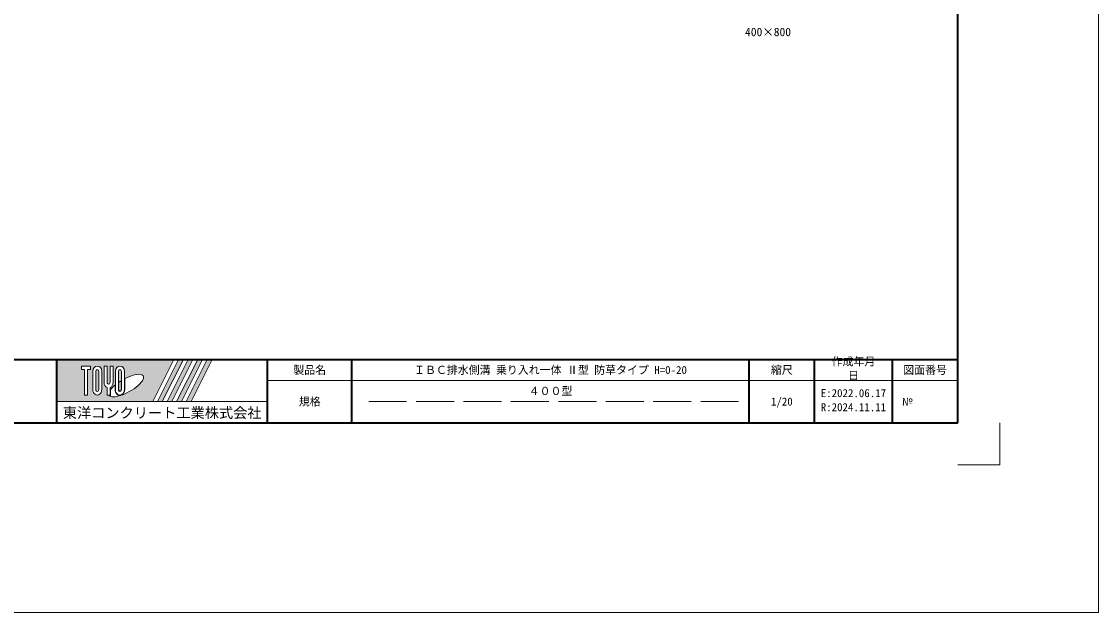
# Model space of a CAD drawing. Units: millimetres at full size; details may follow other scales. Extents: x -1267 to 18002, y -8040 to 14480.
# Drawn here: x 12892 to 18002, y -8040 to -5238 of the extents above; entities that cross this region are included whole.
import ezdxf
from ezdxf.enums import TextEntityAlignment as Align

# ---------------------------------------------------------------- set-up
doc = ezdxf.new("R2010")
doc.units = ezdxf.units.MM
doc.header["$LTSCALE"] = 30
doc.linetypes.add('DASHED', pattern=[7.5, 6, -1.5])
for name, color, linetype, lineweight in [('0_2', 7, 'Continuous', 13), ('Defpoints_3', 1, 'Continuous', 13), ('図枠', 7, 'Continuous', 5), ('補助線', 8, 'Continuous', 13)]:
    doc.layers.add(name, color=color, linetype=linetype, lineweight=lineweight)
doc.layers.add('文字', color=7, linetype='Continuous')
doc.styles.add('ＭＳ ゴシック', font='')
doc.styles.add('ＭＳ 明朝', font='')
doc.styles.get('ＭＳ ゴシック').set_extended_font_data('MS Gothic')
doc.styles.get('ＭＳ 明朝').set_extended_font_data('MS Mincho')

msp = doc.modelspace()

# ---------------------------------------------------------------- hatches: boundary and pattern name
at = {"layer": '図枠'}
h = msp.add_hatch(color=256, dxfattribs=at)
h.paths.add_polyline_path([(13059.44, -6840.17), (13059.44, -7040.17), (13514.75, -7040.17), (13614.75, -6840.17)])
edge = h.paths.add_edge_path(flags=16)
edge.add_ellipse((13388.89, -6964.01), major_axis=(80.81, 45.23), ratio=0.3471473, start_angle=-144.31122, end_angle=72.1899, ccw=False)
edge.add_ellipse((13358.96, -6983.53), major_axis=(0, 27.5), ratio=0.8463542, start_angle=-160.70346, end_angle=-90)
edge.add_line((13382.24, -6983.53), (13382.24, -6931.11))
edge = h.paths.add_edge_path(flags=16)
edge.add_ellipse((13358.96, -6896.8), major_axis=(0, 25.38), ratio=0.8463542, start_angle=-90, end_angle=90, ccw=False)
edge.add_line((13380.45, -6896.8), (13380.45, -6983.53))
edge.add_ellipse((13358.96, -6983.53), major_axis=(0, 25.38), ratio=0.8463542, start_angle=90, end_angle=-90, ccw=False)
edge.add_line((13337.48, -6983.53), (13337.48, -6896.8))
edge = h.paths.add_edge_path(flags=16)
edge.add_line((13366.12, -6896.8), (13366.12, -6983.53))
edge.add_ellipse((13358.96, -6983.53), major_axis=(0, 8.46), ratio=0.8463542, start_angle=90, end_angle=-90, ccw=False)
edge.add_line((13351.8, -6983.53), (13351.8, -6896.8))
edge.add_ellipse((13358.96, -6896.8), major_axis=(0, 8.46), ratio=0.8463542, start_angle=-90, end_angle=90, ccw=False)
edge = h.paths.add_edge_path(flags=16)
edge.add_line((13364.33, -6941.13), (13364.33, -6983.53))
edge.add_ellipse((13358.96, -6983.53), major_axis=(0, 6.35), ratio=0.8463542, start_angle=90, end_angle=-90, ccw=False)
edge.add_line((13353.59, -6983.53), (13353.59, -6948.08))
edge.add_ellipse((13388.89, -6964.01), major_axis=(80.81, 45.23), ratio=0.3471473, start_angle=107.79174, end_angle=126.47132, ccw=False)
edge = h.paths.add_edge_path(flags=16)
edge.add_ellipse((13305.25, -6949.16), major_axis=(0, 25.38), ratio=0.8463542, start_angle=-163.34117, end_angle=-90, ccw=False)
edge.add_line((13312.41, -6973.09), (13312.41, -7008.92))
edge.add_line((13312.41, -7008.92), (13298.09, -7008.92))
edge.add_line((13298.09, -7008.92), (13298.09, -6973.09))
edge.add_ellipse((13305.25, -6949.16), major_axis=(0, 25.38), ratio=0.8463542, start_angle=90, end_angle=163.34117, ccw=False)
edge.add_line((13283.77, -6949.16), (13283.77, -6871.42))
edge.add_line((13283.77, -6871.42), (13298.09, -6871.42))
edge.add_line((13298.09, -6871.42), (13298.09, -6949.16))
edge.add_ellipse((13305.25, -6949.16), major_axis=(0, 8.46), ratio=0.8463542, start_angle=90, end_angle=-90)
edge.add_line((13312.41, -6949.16), (13312.41, -6871.42))
edge.add_line((13312.41, -6871.42), (13326.74, -6871.42))
edge.add_line((13326.74, -6871.42), (13326.74, -6949.16))
edge = h.paths.add_edge_path(flags=16)
edge.add_line((13335.69, -6961.64), (13335.69, -6983.53))
edge.add_ellipse((13358.96, -6983.53), major_axis=(0, 27.5), ratio=0.8463542, start_angle=90, end_angle=-171.54427)
edge.add_ellipse((13388.89, -6964.01), major_axis=(80.81, 45.23), ratio=0.3471473, start_angle=-178.64954, end_angle=-148.29244, ccw=False)
edge.add_line((13309.33, -7011.03), (13314.2, -7011.03))
edge.add_line((13314.2, -7011.03), (13314.2, -6984.22))
edge.add_ellipse((13388.89, -6964.01), major_axis=(80.81, 45.23), ratio=0.3471473, start_angle=148.21912, end_angle=165.90812, ccw=False)
edge = h.paths.add_edge_path(flags=16)
edge.add_ellipse((13251.54, -6896.8), major_axis=(0, 25.38), ratio=0.8463542, start_angle=-90, end_angle=90, ccw=False)
edge.add_line((13273.03, -6896.8), (13273.03, -6983.53))
edge.add_ellipse((13251.54, -6983.53), major_axis=(0, 25.38), ratio=0.8463542, start_angle=90, end_angle=-90, ccw=False)
edge.add_line((13230.06, -6983.53), (13230.06, -6896.8))
edge = h.paths.add_edge_path(flags=16)
edge.add_line((13258.7, -6896.8), (13258.7, -6983.53))
edge.add_ellipse((13251.54, -6983.53), major_axis=(0, 8.46), ratio=0.8463542, start_angle=90, end_angle=-90, ccw=False)
edge.add_line((13244.38, -6983.53), (13244.38, -6896.8))
edge.add_ellipse((13251.54, -6896.8), major_axis=(0, 8.46), ratio=0.8463542, start_angle=-90, end_angle=90, ccw=False)
h.paths.add_polyline_path([(13219.31, -6871.42), (13219.31, -6888.34), (13204.99, -6888.34), (13204.99, -7008.92), (13190.67, -7008.92), (13190.67, -6888.34), (13176.35, -6888.34), (13176.35, -6871.42)], flags=16)
for points in [[(13537.44, -7040.17), (13560.13, -7040.17), (13660.13, -6840.17), (13637.44, -6840.17)], [(13705.5, -6840.17), (13682.81, -6840.17), (13582.81, -7040.17), (13605.5, -7040.17)], [(13750.88, -6840.17), (13728.19, -6840.17), (13628.19, -7040.17), (13650.88, -7040.17)], [(13796.25, -6840.17), (13773.56, -6840.17), (13673.56, -7040.17), (13696.25, -7040.17)]]:
    msp.add_hatch(color=256, dxfattribs=at).paths.add_polyline_path(points)

# ---------------------------------------------------------------- linework, layer by layer
at = {"layer": '0_2', "color": 5}
for p in [(18001.66, 14480.25), (-1267.22, -8040.25)]:
    msp.add_line(p, (18001.66, -8040.25), dxfattribs=at)
at = {"layer": 'Defpoints_3'}
for p in [(17534.44, -7140.17), (17334.44, -7340.17)]:
    msp.add_line(p, (17534.44, -7340.17), dxfattribs=at)
at = {"layer": '図枠', "lineweight": 40}
for p, q in [((17334.44, -7140.17), (17334.44, -1600.17)), ((9534.44, -6840.17), (17334.44, -6840.17)), ((13059.44, -7140.17), (13059.44, -6840.17)), ((14059.44, -7140.17), (14059.44, -6840.17)), ((14459.44, -7140.17), (14459.44, -6840.17)), ((16344.44, -7140.17), (16344.44, -6840.17)), ((16654.44, -7140.17), (16654.44, -6840.17)), ((17024.44, -7140.17), (17024.44, -6840.17)), ((9534.44, -7140.17), (17334.44, -7140.17))]:
    msp.add_line(p, q, dxfattribs=at)
at = {"layer": '図枠'}
for p, q in [((13059.44, -6840.17), (13614.75, -6840.17)), ((13614.75, -6840.17), (13514.75, -7040.17)), ((13637.44, -6840.17), (13537.44, -7040.17)), ((13660.13, -6840.17), (13560.13, -7040.17)), ((13682.81, -6840.17), (13582.81, -7040.17)), ((13705.5, -6840.17), (13605.5, -7040.17)), ((13728.19, -6840.17), (13628.19, -7040.17)), ((13637.44, -6840.17), (13660.13, -6840.17)), ((13750.88, -6840.17), (13650.88, -7040.17)), ((13773.56, -6840.17), (13673.56, -7040.17)), ((13682.81, -6840.17), (13705.5, -6840.17)), ((13796.25, -6840.17), (13696.25, -7040.17)), ((13728.19, -6840.17), (13750.88, -6840.17)), ((13773.56, -6840.17), (13796.25, -6840.17)), ((13176.35, -6871.42), (13176.35, -6888.34)), ((13176.35, -6871.42), (13219.31, -6871.42)), ((13190.67, -6888.34), (13176.35, -6888.34)), ((13190.67, -6888.34), (13190.67, -7008.92)), ((13204.99, -6888.34), (13204.99, -7008.92)), ((13219.31, -6888.34), (13204.99, -6888.34)), ((13219.31, -6871.42), (13219.31, -6888.34)), ((13230.06, -6896.8), (13230.06, -6983.53)), ((13244.38, -6983.53), (13244.38, -6896.8)), ((13258.7, -6896.8), (13258.7, -6983.53)), ((13273.03, -6983.53), (13273.03, -6896.8)), ((13283.77, -6871.42), (13298.09, -6871.42)), ((13283.77, -6949.16), (13283.77, -6871.42)), ((13298.09, -6871.42), (13298.09, -6949.16)), ((13312.41, -6871.42), (13326.74, -6871.42)), ((13312.41, -6949.16), (13312.41, -6871.42)), ((13326.74, -6871.42), (13326.74, -6949.16)), ((13337.48, -6896.8), (13337.48, -6983.53)), ((13351.8, -6983.53), (13351.8, -6896.8)), ((13366.12, -6896.8), (13366.12, -6983.53)), ((13380.45, -6983.53), (13380.45, -6896.8)), ((13353.59, -6983.53), (13353.59, -6948.08)), ((13364.33, -6941.13), (13364.33, -6983.53)), ((13382.24, -6983.53), (13382.24, -6931.11)), ((13298.09, -6973.09), (13298.09, -7008.92)), ((13312.41, -6973.09), (13312.41, -7008.92)), ((13314.2, -6984.22), (13314.2, -7011.03)), ((13335.69, -6961.64), (13335.69, -6983.53)), ((13059.44, -7040.17), (13514.75, -7040.17)), ((13204.99, -7008.92), (13190.67, -7008.92)), ((13312.41, -7008.92), (13298.09, -7008.92)), ((13309.33, -7011.03), (13314.2, -7011.03)), ((13537.44, -7040.17), (13560.13, -7040.17)), ((13582.81, -7040.17), (13605.5, -7040.17)), ((13628.19, -7040.17), (13650.88, -7040.17)), ((13673.56, -7040.17), (13696.25, -7040.17))]:
    msp.add_line(p, q, dxfattribs=at)
at = {"layer": '図枠', "lineweight": 13}
msp.add_line((17334.44, -6940.17), (14059.44, -6940.17), dxfattribs=at)
at = {"layer": '図枠', "linetype": 'DASHED', "lineweight": 9}
msp.add_line((16294.44, -7040.17), (14509.44, -7040.17), dxfattribs=at)
at = {"layer": '図枠'}
for centre, major_axis, ratio, start_param, end_param in [((13251.54, -6896.8), (0, 25.38), 0.846354, 4.712389, 7.8539816), ((13251.54, -6896.8), (0, 8.46), 0.846354, 4.712389, 7.8539816), ((13358.96, -6896.8), (0, 25.38), 0.846354, 4.712389, 7.8539816), ((13358.96, -6896.8), (0, 8.46), 0.846354, 4.712389, 7.8539816), ((13388.89, -6964.01), (80.81, 45.23), 0.347147, 1.6817405, 1.8219833), ((13388.89, -6964.01), (80.81, 45.23), 0.347147, 4.2621853, 7.7429163), ((13251.54, -6983.53), (0, 25.38), 0.846354, 1.5707963, 4.712389), ((13251.54, -6983.53), (0, 8.46), 0.846354, 1.5707963, 4.712389), ((13305.25, -6949.16), (0, 25.38), 0.846354, 1.5707963, 2.8017557), ((13305.25, -6949.16), (0, 8.46), 0.846354, 1.5707963, 4.712389), ((13305.25, -6949.16), (0, 25.38), 0.846354, 3.4814296, 4.712389), ((13388.89, -6964.01), (80.81, 45.23), 0.347147, 2.0815197, 2.5155126), ((13358.96, -6983.53), (0, 27.5), 0.846354, 1.5707963, 3.3154679), ((13358.96, -6983.53), (0, 25.38), 0.846354, 1.5707963, 4.712389), ((13358.96, -6983.53), (0, 8.46), 0.846354, 1.5707963, 4.712389), ((13358.96, -6983.53), (0, 6.35), 0.846354, 1.5707963, 4.712389), ((13358.96, -6983.53), (0, 27.5), 0.846354, 3.5338438, 4.712389), ((13388.89, -6964.01), (80.81, 45.23), 0.347147, 3.2093975, 4.2004451)]:
    msp.add_ellipse(centre, major_axis=major_axis, ratio=ratio, start_param=start_param, end_param=end_param, dxfattribs=at)
at = {"layer": '補助線'}
msp.add_line((13059.44, -7040.17), (14059.44, -7040.17), dxfattribs=at)

# ---------------------------------------------------------------- texts
at = {"layer": '図枠', "style": 'ＭＳ ゴシック'}
for s, p in [('作成年月', (16735.84, -6830.94)), ('日', (16813.54, -6897.6)), ('E:2022.06.17', (16684.04, -6980.94)), ('R:2024.11.11', (16684.04, -7047.6))]:
    msp.add_text(s, height=37.98, dxfattribs=at).set_placement(p, align=Align.TOP_LEFT)
for s, height, p in [('製品名', 37.98, (14259.44, -6890.17)), ('ＩＢＣ排水側溝 乗り入れ一体 Ⅱ型 防草タイプ H=0-20', 37.98, (15401.94, -6890.17)), ('縮尺', 37.98, (16499.44, -6890.17)), ('図面番号', 37.98, (17179.44, -6890.17)), ('４００型', 37.98, (15401.94, -6990.17)), ('規格', 37.98, (14259.44, -7040.17)), ('1/20', 37.98, (16499.44, -7040.17)), ('東洋コンクリート工業株式会社', 49.37, (13559.44, -7093.29))]:
    msp.add_text(s, height=height, dxfattribs=at).set_placement(p, align=Align.MIDDLE_CENTER)
msp.add_text('№', height=37.98, dxfattribs=at).set_placement((17068.79, -7040.17), align=Align.MIDDLE_LEFT)
at = {"layer": '文字', "style": 'ＭＳ 明朝'}
msp.add_text('400×800', height=40.03, dxfattribs=at).set_placement((16433.96, -5286.98), align=Align.MIDDLE_CENTER)

doc.saveas('drawing.dxf')
